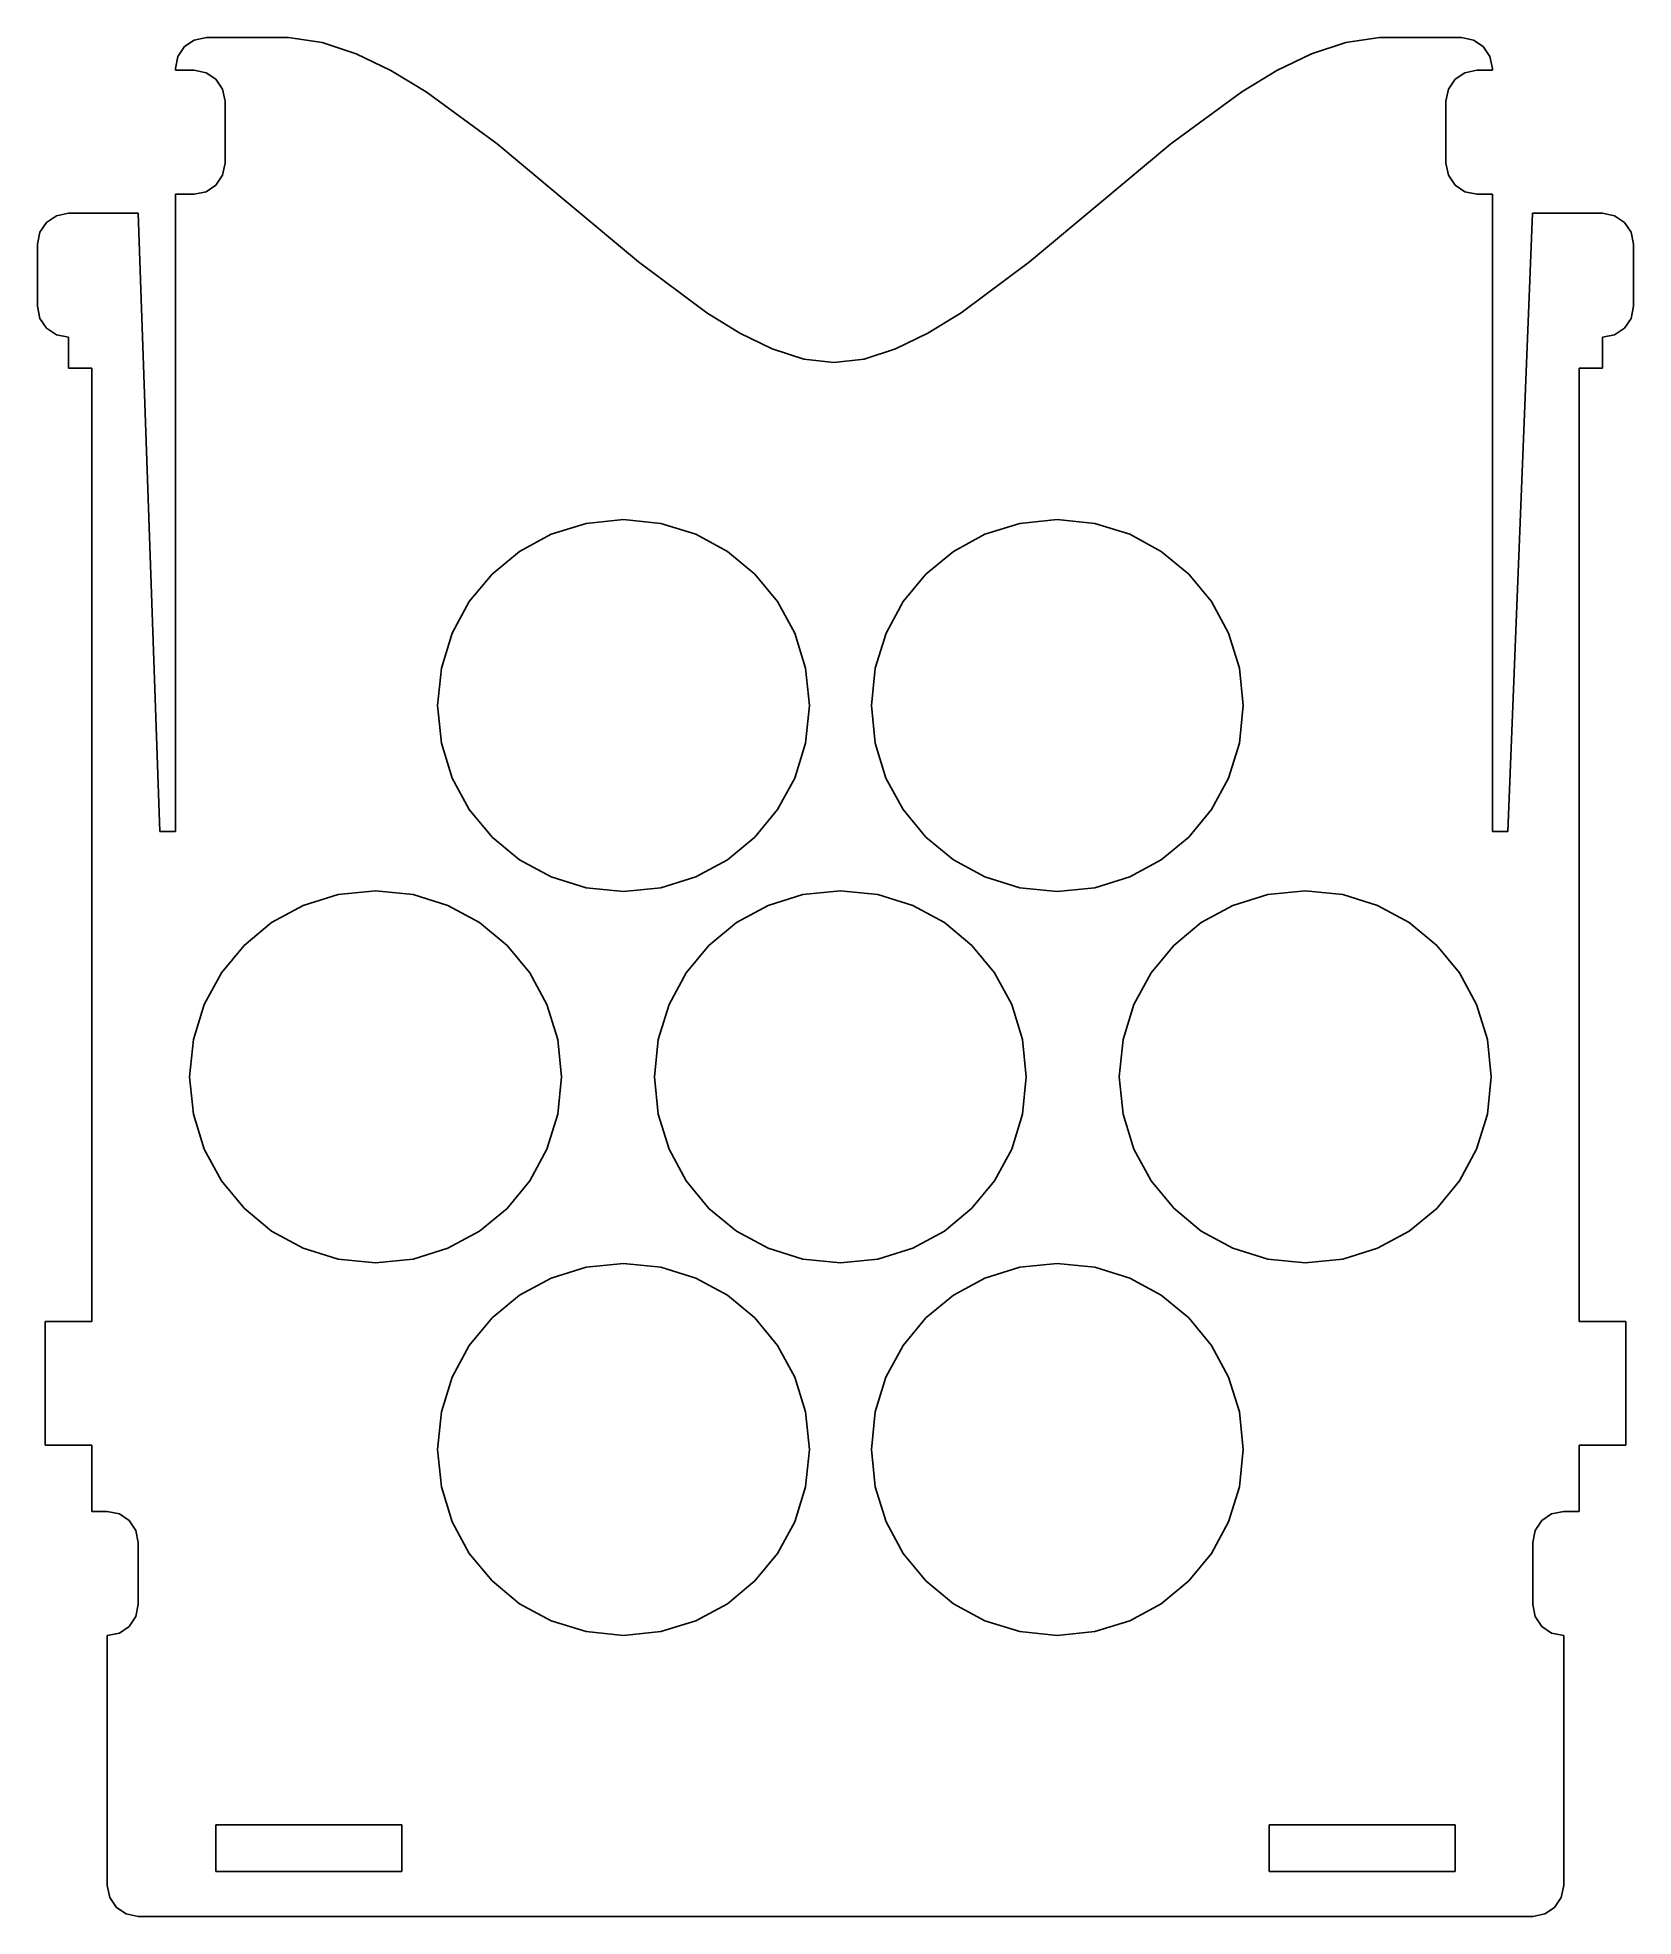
# Model space of a CAD drawing. Extents: x 0 to 103, y 0 to 121.
import ezdxf

# ---------------------------------------------------------------- set-up
doc = ezdxf.new("R2010")
doc.units = 0
doc.layers.add('Layer_1', color=7, linetype='CONTINUOUS')

msp = doc.modelspace()

# ---------------------------------------------------------------- linework, layer by layer
at = {"layer": 'Layer_1', "color": 7}
for p, q in [((10.996768, 121.340567), (10.216847, 121.183899)), ((16.299309, 121.340567), (10.996768, 121.340567)), ((18.462287, 121.020255), (16.299309, 121.340567)), ((86.701362, 121.340567), (84.538385, 121.020255)), ((91.994075, 121.340567), (86.701362, 121.340567)), ((92.773995, 121.183899), (91.994075, 121.340567)), ((9.153554, 120.120605), (8.996886, 119.340685)), ((9.581326, 120.756127), (9.153554, 120.120605)), ((10.216847, 121.183899), (9.581326, 120.756127)), ((20.66802, 120.291615), (18.462287, 121.020255)), ((22.908405, 119.213841), (20.66802, 120.291615)), ((82.332652, 120.291615), (80.092268, 119.213841)), ((84.538385, 121.020255), (82.332652, 120.291615)), ((93.409517, 120.756127), (92.773995, 121.183899)), ((93.837288, 120.120605), (93.409517, 120.756127)), ((93.993956, 119.340685), (93.837288, 120.120605)), ((8.996886, 119.340685), (8.996886, 119.232681)), ((8.996886, 119.232681), (10.199915, 119.232681)), ((10.199915, 119.232681), (10.979836, 119.075932)), ((10.979836, 119.075932), (11.615358, 118.647982)), ((25.17534, 117.846125), (22.908405, 119.213841)), ((80.092268, 119.213841), (77.825333, 117.846125)), ((91.584775, 118.647982), (92.220297, 119.075932)), ((92.220297, 119.075932), (93.000216, 119.232681)), ((93.000216, 119.232681), (93.993956, 119.232681)), ((93.993956, 119.232681), (93.993956, 119.340685)), ((11.615358, 118.647982), (12.043129, 118.012283)), ((12.043129, 118.012283), (12.199798, 117.232282)), ((29.756454, 114.477644), (25.17534, 117.846125)), ((77.825333, 117.846125), (73.24422, 114.477644)), ((91.000335, 117.232282), (91.157004, 118.012283)), ((91.157004, 118.012283), (91.584775, 118.647982)), ((12.199798, 117.232282), (12.199798, 113.232518)), ((91.000335, 113.232518), (91.000335, 117.232282)), ((34.346543, 110.659721), (29.756454, 114.477644)), ((73.24422, 114.477644), (68.65413, 110.659721)), ((12.199798, 113.232518), (12.043129, 112.452598)), ((91.157004, 112.452598), (91.000335, 113.232518)), ((11.615358, 111.817076), (10.979836, 111.389304)), ((12.043129, 112.452598), (11.615358, 111.817076)), ((91.584775, 111.817076), (91.157004, 112.452598)), ((92.220297, 111.389304), (91.584775, 111.817076)), ((10.199915, 111.232635), (8.996886, 111.232635)), ((8.996886, 111.232635), (8.999986, 70.100176)), ((10.979836, 111.389304), (10.199915, 111.232635)), ((38.880793, 106.865901), (34.346543, 110.659721)), ((68.65413, 110.659721), (64.11988, 106.865901)), ((93.000216, 111.232635), (92.220297, 111.389304)), ((93.993956, 111.232635), (93.000216, 111.232635)), ((93.993956, 110.395476), (93.993956, 111.232635)), ((94.000147, 110.395476), (93.993956, 110.395476)), ((94.000147, 110.00015), (94.000147, 110.395476)), ((0.684692, 109.41571), (0.256921, 108.780188)), ((1.320214, 109.843481), (0.684692, 109.41571)), ((2.100134, 110.00015), (1.320214, 109.843481)), ((2.599846, 110.00015), (2.100134, 110.00015)), ((3.599788, 110.00015), (2.599846, 110.00015)), ((4.406975, 110.00015), (3.599788, 110.00015)), ((6.603745, 110.00015), (4.406975, 110.00015)), ((8.000045, 70.100176), (6.603745, 110.00015)), ((94.000147, 109.967077), (94.000147, 110.00015)), ((94.000147, 70.100176), (94.000147, 109.967077)), ((96.595861, 110.00015), (95.000089, 70.100176)), ((98.793146, 110.00015), (96.595861, 110.00015)), ((99.715056, 110.00015), (98.793146, 110.00015)), ((101.099989, 110.00015), (99.715056, 110.00015)), ((101.879988, 109.843481), (101.099989, 110.00015)), ((102.515687, 109.41571), (101.879988, 109.843481)), ((102.943636, 108.780188), (102.515687, 109.41571)), ((0.256921, 108.780188), (0.100252, 108.000268)), ((0.100252, 108.000268), (0.100252, 103.999987)), ((103.100386, 108.000268), (102.943636, 108.780188)), ((103.100386, 103.999987), (103.100386, 108.000268)), ((43.294386, 103.569733), (38.880793, 106.865901)), ((64.11988, 106.865901), (59.706287, 103.569733)), ((0.100252, 103.999987), (0.256921, 103.220067)), ((0.256921, 103.220067), (0.684692, 102.584544)), ((45.43568, 102.256252), (43.294386, 103.569733)), ((59.706287, 103.569733), (57.564991, 102.256252)), ((102.515687, 102.584544), (102.943636, 103.220067)), ((102.943636, 103.220067), (103.100386, 103.999987)), ((0.684692, 102.584544), (1.320214, 102.156773)), ((1.320214, 102.156773), (2.100134, 102.000104)), ((2.100134, 102.000104), (2.100134, 100.000223)), ((47.522505, 101.244764), (45.43568, 102.256252)), ((57.564991, 102.256252), (55.478166, 101.244764)), ((101.099989, 102.000104), (101.879988, 102.156773)), ((101.099989, 100.000223), (101.099989, 102.000104)), ((101.879988, 102.156773), (102.515687, 102.584544)), ((49.546757, 100.594463), (47.522505, 101.244764)), ((55.478166, 101.244764), (53.453913, 100.594463)), ((2.100134, 100.000223), (3.599788, 100.000223)), ((3.599788, 100.000223), (3.599788, 38.499968)), ((51.500335, 100.364541), (49.546757, 100.594463)), ((53.453913, 100.594463), (51.500335, 100.364541)), ((99.600335, 38.499968), (99.600335, 100.000223)), ((99.600335, 100.000223), (101.099989, 100.000223)), ((33.245799, 89.28926), (35.498268, 89.988493)), ((35.498268, 89.988493), (37.916629, 90.232322)), ((37.916629, 90.232322), (40.33507, 89.988583)), ((37.916629, 90.232322), (37.916629, 90.232322)), ((40.33507, 89.988583), (42.587625, 89.289409)), ((61.246052, 89.289409), (63.498607, 89.988583)), ((63.498607, 89.988583), (65.917048, 90.232322)), ((65.917048, 90.232322), (68.33541, 89.988493)), ((65.917048, 90.232322), (65.917048, 90.232322)), ((68.33541, 89.988493), (70.587878, 89.28926)), ((31.207474, 88.182878), (33.245799, 89.28926)), ((42.587625, 89.289409), (44.626036, 88.183056)), ((59.207641, 88.183056), (61.246052, 89.289409)), ((70.587878, 89.28926), (72.626203, 88.182878)), ((29.431545, 86.717596), (31.207474, 88.182878)), ((44.626036, 88.183056), (46.402047, 86.717778)), ((57.43163, 86.717778), (59.207641, 88.183056)), ((72.626203, 88.182878), (74.402132, 86.717596)), ((27.966263, 84.941666), (29.431545, 86.717596)), ((46.402047, 86.717778), (47.867401, 84.94183)), ((55.966276, 84.94183), (57.43163, 86.717778)), ((74.402132, 86.717596), (75.867413, 84.941666)), ((26.859881, 82.903341), (27.966263, 84.941666)), ((47.867401, 84.94183), (48.973842, 82.903466)), ((54.859835, 82.903466), (55.966276, 84.94183)), ((75.867413, 84.941666), (76.973795, 82.903341)), ((26.160649, 80.650872), (26.859881, 82.903341)), ((48.973842, 82.903466), (49.673112, 80.650942)), ((54.160565, 80.650942), (54.859835, 82.903466)), ((76.973795, 82.903341), (77.673027, 80.650872)), ((25.916819, 78.232511), (26.160649, 80.650872)), ((49.673112, 80.650942), (49.916956, 78.232511)), ((53.916721, 78.232511), (54.160565, 80.650942)), ((77.673027, 80.650872), (77.916857, 78.232511)), ((26.160559, 75.81407), (25.916819, 78.232511)), ((49.916956, 78.232511), (49.673202, 75.814)), ((54.160475, 75.814), (53.916721, 78.232511)), ((77.916857, 78.232511), (77.673117, 75.81407)), ((26.859733, 73.561516), (26.160559, 75.81407)), ((49.673202, 75.814), (48.97399, 73.561391)), ((54.859688, 73.561391), (54.160475, 75.814)), ((77.673117, 75.81407), (76.973943, 73.561516)), ((27.966086, 71.523105), (26.859733, 73.561516)), ((48.97399, 73.561391), (47.867579, 71.522941)), ((55.966099, 71.522941), (54.859688, 73.561391)), ((76.973943, 73.561516), (75.86759, 71.523105)), ((29.431363, 69.747094), (27.966086, 71.523105)), ((47.867579, 71.522941), (46.402229, 69.746912)), ((57.431449, 69.746912), (55.966099, 71.522941)), ((75.86759, 71.523105), (74.402313, 69.747094)), ((8.999986, 70.100176), (8.000045, 70.100176)), ((31.207311, 68.281741), (29.431363, 69.747094)), ((46.402229, 69.746912), (44.626199, 68.281562)), ((59.207478, 68.281562), (57.431449, 69.746912)), ((74.402313, 69.747094), (72.626366, 68.281741)), ((95.000089, 70.100176), (94.000147, 70.100176)), ((33.245674, 67.1753), (31.207311, 68.281741)), ((44.626199, 68.281562), (42.58775, 67.175152)), ((61.245928, 67.175152), (59.207478, 68.281562)), ((72.626366, 68.281741), (70.588003, 67.1753)), ((35.498198, 66.47603), (33.245674, 67.1753)), ((42.58775, 67.175152), (40.33514, 66.47594)), ((63.498538, 66.47594), (61.245928, 67.175152)), ((70.588003, 67.1753), (68.335479, 66.47603)), ((17.245583, 65.335062), (19.498107, 66.034333)), ((19.498107, 66.034333), (21.916538, 66.278177)), ((21.916538, 66.278177), (24.335049, 66.034423)), ((21.916538, 66.278177), (21.916538, 66.278177)), ((24.335049, 66.034423), (26.587659, 65.335211)), ((37.916629, 66.232187), (35.498198, 66.47603)), ((40.33514, 66.47594), (37.916629, 66.232187)), ((47.245717, 65.335211), (49.498327, 66.034423)), ((49.498327, 66.034423), (51.916837, 66.278177)), ((51.916837, 66.278177), (54.335268, 66.034333)), ((51.916837, 66.278177), (51.916837, 66.278177)), ((54.335268, 66.034333), (56.587793, 65.335062)), ((65.917048, 66.232187), (63.498538, 66.47594)), ((68.335479, 66.47603), (65.917048, 66.232187)), ((77.245666, 65.335062), (79.498191, 66.034333)), ((79.498191, 66.034333), (81.916622, 66.278177)), ((81.916622, 66.278177), (84.335133, 66.034423)), ((81.916622, 66.278177), (81.916622, 66.278177)), ((84.335133, 66.034423), (86.587743, 65.335211)), ((15.207219, 64.228622), (17.245583, 65.335062)), ((26.587659, 65.335211), (28.626109, 64.2288)), ((45.207267, 64.2288), (47.245717, 65.335211)), ((56.587793, 65.335062), (58.626156, 64.228622)), ((75.207303, 64.228622), (77.245666, 65.335062)), ((86.587743, 65.335211), (88.626193, 64.2288)), ((13.431271, 62.763268), (15.207219, 64.228622)), ((28.626109, 64.2288), (30.402139, 62.76345)), ((43.431237, 62.76345), (45.207267, 64.2288)), ((58.626156, 64.228622), (60.402104, 62.763268)), ((73.431355, 62.763268), (75.207303, 64.228622)), ((88.626193, 64.2288), (90.402222, 62.76345)), ((11.965994, 60.987256), (13.431271, 62.763268)), ((30.402139, 62.76345), (31.867488, 60.98742)), ((41.965887, 60.98742), (43.431237, 62.76345)), ((60.402104, 62.763268), (61.867382, 60.987256)), ((71.966077, 60.987256), (73.431355, 62.763268)), ((90.402222, 62.76345), (91.867573, 60.98742)), ((10.859641, 58.948845), (11.965994, 60.987256)), ((31.867488, 60.98742), (32.973899, 58.94897)), ((40.859476, 58.94897), (41.965887, 60.98742)), ((61.867382, 60.987256), (62.973735, 58.948845)), ((70.859724, 58.948845), (71.966077, 60.987256)), ((91.867573, 60.98742), (92.973984, 58.94897)), ((10.160468, 56.696291), (10.859641, 58.948845)), ((32.973899, 58.94897), (33.673111, 56.69636)), ((40.160264, 56.69636), (40.859476, 58.94897)), ((62.973735, 58.948845), (63.672909, 56.696291)), ((70.16055, 56.696291), (70.859724, 58.948845)), ((92.973984, 58.94897), (93.673196, 56.69636)), ((9.916728, 54.27785), (10.160468, 56.696291)), ((33.673111, 56.69636), (33.916864, 54.27785)), ((39.91651, 54.27785), (40.160264, 56.69636)), ((63.672909, 56.696291), (63.916648, 54.27785)), ((69.916811, 54.27785), (70.16055, 56.696291)), ((93.673196, 56.69636), (93.916949, 54.27785)), ((10.160558, 51.859488), (9.916728, 54.27785)), ((33.916864, 54.27785), (33.67302, 51.859419)), ((40.160354, 51.859419), (39.91651, 54.27785)), ((63.916648, 54.27785), (63.672819, 51.859488)), ((70.16064, 51.859488), (69.916811, 54.27785)), ((93.916949, 54.27785), (93.673105, 51.859419)), ((10.85979, 49.60702), (10.160558, 51.859488)), ((33.67302, 51.859419), (32.97375, 49.606895)), ((40.859624, 49.606895), (40.160354, 51.859419)), ((63.672819, 51.859488), (62.973587, 49.60702)), ((70.859873, 49.60702), (70.16064, 51.859488)), ((93.673105, 51.859419), (92.973835, 49.606895)), ((11.966173, 47.568695), (10.85979, 49.60702)), ((32.97375, 49.606895), (31.867309, 47.568531)), ((41.966065, 47.568531), (40.859624, 49.606895)), ((62.973587, 49.60702), (61.867204, 47.568695)), ((71.966255, 47.568695), (70.859873, 49.60702)), ((92.973835, 49.606895), (91.867394, 47.568531)), ((13.431455, 45.792766), (11.966173, 47.568695)), ((31.867309, 47.568531), (30.401955, 45.792584)), ((43.431419, 45.792584), (41.966065, 47.568531)), ((61.867204, 47.568695), (60.401922, 45.792766)), ((73.431537, 45.792766), (71.966255, 47.568695)), ((91.867394, 47.568531), (90.40204, 45.792584)), ((15.207384, 44.327485), (13.431455, 45.792766)), ((30.401955, 45.792584), (28.625944, 44.327306)), ((45.20743, 44.327306), (43.431419, 45.792584)), ((60.401922, 45.792766), (58.625993, 44.327485)), ((75.207467, 44.327485), (73.431537, 45.792766)), ((90.40204, 45.792584), (88.626029, 44.327306)), ((17.245708, 43.221102), (15.207384, 44.327485)), ((28.625944, 44.327306), (26.587533, 43.220954)), ((47.245842, 43.220954), (45.20743, 44.327306)), ((58.625993, 44.327485), (56.587668, 43.221102)), ((77.245791, 43.221102), (75.207467, 44.327485)), ((88.626029, 44.327306), (86.587618, 43.220954)), ((19.498177, 42.521871), (17.245708, 43.221102)), ((21.916538, 42.278041), (19.498177, 42.521871)), ((24.334979, 42.52178), (21.916538, 42.278041)), ((26.587533, 43.220954), (24.334979, 42.52178)), ((49.498396, 42.52178), (47.245842, 43.220954)), ((51.916837, 42.278041), (49.498396, 42.52178)), ((54.335199, 42.521871), (51.916837, 42.278041)), ((56.587668, 43.221102), (54.335199, 42.521871)), ((79.49826, 42.521871), (77.245791, 43.221102)), ((81.916622, 42.278041), (79.49826, 42.521871)), ((84.335063, 42.52178), (81.916622, 42.278041)), ((86.587618, 43.220954), (84.335063, 42.52178)), ((31.207311, 40.18301), (33.245674, 41.289451)), ((33.245674, 41.289451), (35.498198, 41.988721)), ((35.498198, 41.988721), (37.916629, 42.232564)), ((37.916629, 42.232564), (40.33514, 41.988811)), ((37.916629, 42.232564), (37.916629, 42.232564)), ((40.33514, 41.988811), (42.58775, 41.289599)), ((42.58775, 41.289599), (44.626199, 40.183189)), ((59.207478, 40.183189), (61.245928, 41.289599)), ((61.245928, 41.289599), (63.498538, 41.988811)), ((63.498538, 41.988811), (65.917048, 42.232564)), ((65.917048, 42.232564), (68.335479, 41.988721)), ((65.917048, 42.232564), (65.917048, 42.232564)), ((68.335479, 41.988721), (70.588003, 41.289451)), ((70.588003, 41.289451), (72.626366, 40.18301)), ((29.431363, 38.717657), (31.207311, 40.18301)), ((44.626199, 40.183189), (46.402229, 38.717839)), ((57.431449, 38.717839), (59.207478, 40.183189)), ((72.626366, 40.18301), (74.402313, 38.717657)), ((3.599788, 38.499968), (0.599964, 38.499968)), ((0.599964, 38.499968), (0.599964, 30.499922)), ((27.966086, 36.941646), (29.431363, 38.717657)), ((46.402229, 38.717839), (47.867579, 36.94181)), ((55.966099, 36.94181), (57.431449, 38.717839)), ((74.402313, 38.717657), (75.86759, 36.941646)), ((102.600159, 38.499968), (99.600335, 38.499968)), ((102.600159, 30.499922), (102.600159, 38.499968)), ((26.859733, 34.903235), (27.966086, 36.941646)), ((47.867579, 36.94181), (48.97399, 34.90336)), ((54.859688, 34.90336), (55.966099, 36.94181)), ((75.86759, 36.941646), (76.973943, 34.903235)), ((26.160559, 32.650681), (26.859733, 34.903235)), ((48.97399, 34.90336), (49.673202, 32.650751)), ((54.160475, 32.650751), (54.859688, 34.90336)), ((76.973943, 34.903235), (77.673117, 32.650681)), ((25.916819, 30.23224), (26.160559, 32.650681)), ((49.673202, 32.650751), (49.916956, 30.23224)), ((53.916721, 30.23224), (54.160475, 32.650751)), ((77.673117, 32.650681), (77.916857, 30.23224)), ((0.599964, 30.499922), (3.599788, 30.499922)), ((3.599788, 30.499922), (3.599788, 26.232475)), ((99.600335, 26.232475), (99.600335, 30.499922)), ((99.600335, 30.499922), (102.600159, 30.499922)), ((26.160649, 27.813879), (25.916819, 30.23224)), ((49.916956, 30.23224), (49.673112, 27.813809)), ((54.160565, 27.813809), (53.916721, 30.23224)), ((77.916857, 30.23224), (77.673027, 27.813879)), ((26.859881, 25.56141), (26.160649, 27.813879)), ((49.673112, 27.813809), (48.973842, 25.561285)), ((54.859835, 25.561285), (54.160565, 27.813809)), ((77.673027, 27.813879), (76.973795, 25.56141)), ((3.599788, 26.232475), (4.600245, 26.232475)), ((4.600245, 26.232475), (5.380165, 26.075725)), ((5.380165, 26.075725), (6.015687, 25.647776)), ((6.015687, 25.647776), (6.443459, 25.012076)), ((27.966263, 23.523085), (26.859881, 25.56141)), ((48.973842, 25.561285), (47.867401, 23.522921)), ((55.966276, 23.522921), (54.859835, 25.561285)), ((76.973795, 25.56141), (75.867413, 23.523085)), ((96.756743, 25.012076), (97.184692, 25.647776)), ((97.184692, 25.647776), (97.820392, 26.075725)), ((97.820392, 26.075725), (98.600394, 26.232475)), ((98.600394, 26.232475), (99.600335, 26.232475)), ((6.443459, 25.012076), (6.600127, 24.232075)), ((96.599994, 24.232075), (96.756743, 25.012076)), ((6.600127, 24.232075), (6.600127, 20.23231)), ((29.431545, 21.747155), (27.966263, 23.523085)), ((47.867401, 23.522921), (46.402047, 21.746973)), ((57.43163, 21.746973), (55.966276, 23.522921)), ((75.867413, 23.523085), (74.402132, 21.747155)), ((96.599994, 20.23231), (96.599994, 24.232075)), ((31.207474, 20.281873), (29.431545, 21.747155)), ((46.402047, 21.746973), (44.626036, 20.281695)), ((59.207641, 20.281695), (57.43163, 21.746973)), ((74.402132, 21.747155), (72.626203, 20.281873)), ((6.443459, 19.452391), (6.015687, 18.816869)), ((6.600127, 20.23231), (6.443459, 19.452391)), ((33.245799, 19.175491), (31.207474, 20.281873)), ((44.626036, 20.281695), (42.587625, 19.175342)), ((61.246052, 19.175342), (59.207641, 20.281695)), ((72.626203, 20.281873), (70.587878, 19.175491)), ((96.756743, 19.452391), (96.599994, 20.23231)), ((97.184692, 18.816869), (96.756743, 19.452391)), ((5.380165, 18.389098), (4.600245, 18.232429)), ((4.600245, 18.232429), (4.600245, 2.100045)), ((6.015687, 18.816869), (5.380165, 18.389098)), ((35.498268, 18.476259), (33.245799, 19.175491)), ((37.916629, 18.232429), (35.498268, 18.476259)), ((40.33507, 18.476168), (37.916629, 18.232429)), ((42.587625, 19.175342), (40.33507, 18.476168)), ((63.498607, 18.476168), (61.246052, 19.175342)), ((65.917048, 18.232429), (63.498607, 18.476168)), ((68.33541, 18.476259), (65.917048, 18.232429)), ((70.587878, 19.175491), (68.33541, 18.476259)), ((97.820392, 18.389098), (97.184692, 18.816869)), ((98.600394, 18.232429), (97.820392, 18.389098)), ((98.600394, 2.100045), (98.600394, 18.232429)), ((11.599833, 6.000075), (23.60016, 6.000075)), ((11.599833, 2.999733), (11.599833, 6.000075)), ((23.60016, 6.000075), (23.60016, 2.999733)), ((79.599962, 6.000075), (91.600289, 6.000075)), ((79.599962, 2.999733), (79.599962, 6.000075)), ((91.600289, 6.000075), (91.600289, 2.999733)), ((23.60016, 2.999733), (11.599833, 2.999733)), ((91.600289, 2.999733), (79.599962, 2.999733)), ((4.600245, 2.100045), (4.756914, 1.320124)), ((4.756914, 1.320124), (5.184685, 0.684603)), ((98.015695, 0.684603), (98.443644, 1.320124)), ((98.443644, 1.320124), (98.600394, 2.100045)), ((5.184685, 0.684603), (5.820207, 0.256832)), ((5.820207, 0.256832), (6.600127, 0.100163)), ((6.600127, 0.100163), (96.599994, 0.100163)), ((96.599994, 0.100163), (97.379995, 0.256832)), ((97.379995, 0.256832), (98.015695, 0.684603))]:
    msp.add_line(p, q, dxfattribs=at)

doc.saveas('drawing.dxf')
